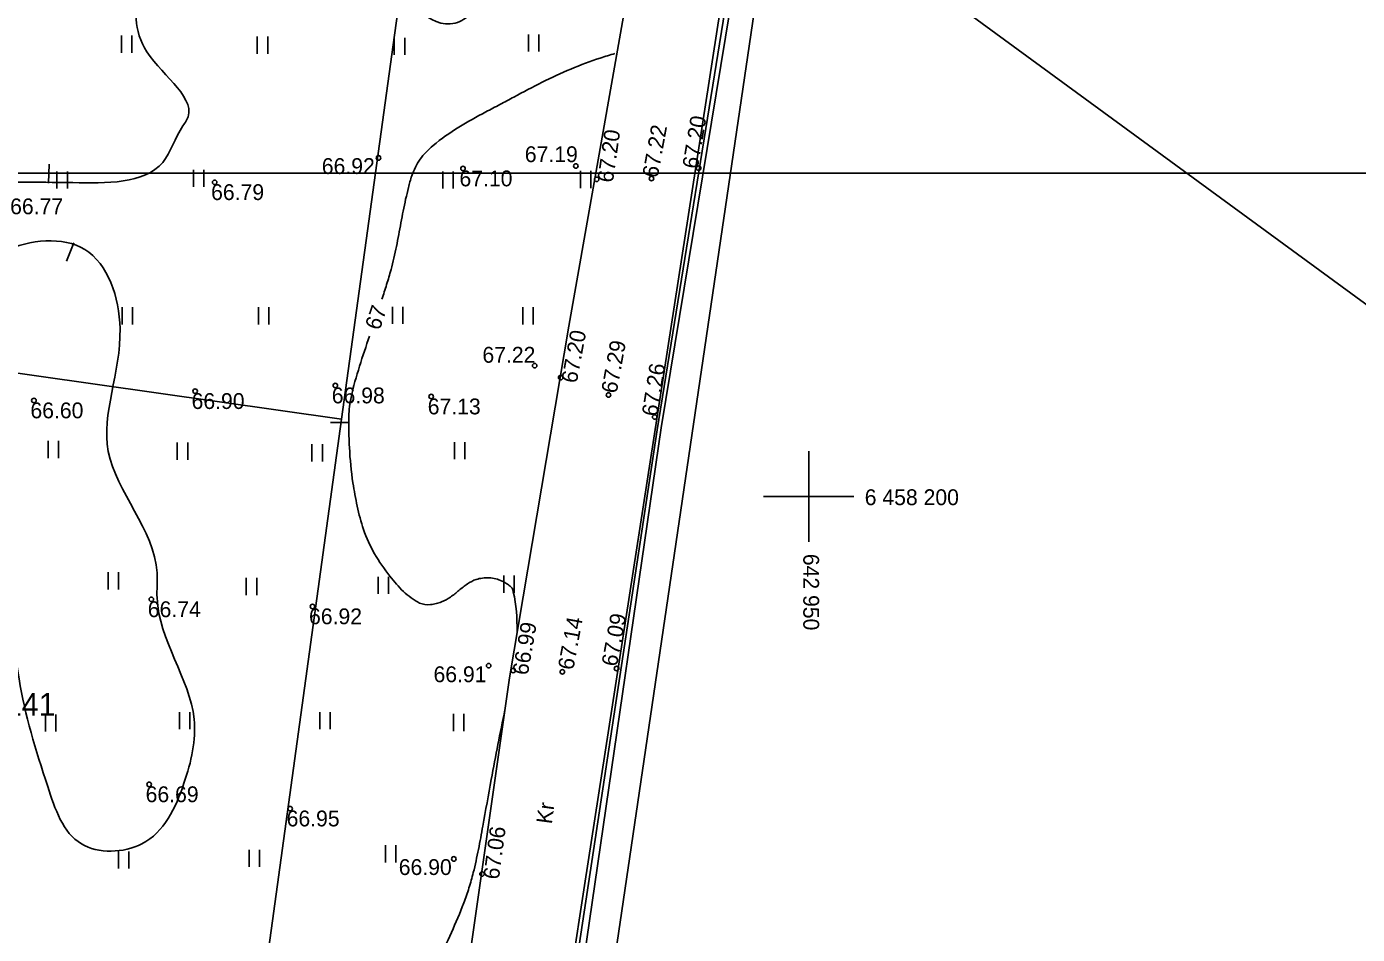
# Model space of a CAD drawing. Extents: x 642676 to 643174, y 6457928 to 6458389.
# Drawn here: x 642915.4 to 642974.3, y 6458180.6 to 6458220.8 of the extents above; entities that cross this region are included whole.
import ezdxf

# ---------------------------------------------------------------- set-up
doc = ezdxf.new("R2010")
doc.units = 0
for name, color, linetype in [('HALJASTUS', 7, 'Continuous'), ('HORISONTAAL', 7, 'Continuous'), ('KORGUS-EH2000', 7, 'Continuous'), ('MOOTPIIR', 7, 'Continuous'), ('PIIR', 7, 'Continuous'), ('TEE', 7, 'Continuous'), ('VORK', 7, 'Continuous'), ('VORMISTUS', 7, 'Continuous'), ('VTRASS', 7, 'Continuous')]:
    doc.layers.add(name, color=color, linetype=linetype)

msp = doc.modelspace()

# ---------------------------------------------------------------- linework, layer by layer
at = {"layer": 'HALJASTUS'}
for p, q in [((642919.619, 6458220.38), (642919.619, 6458219.62)), ((642920.079, 6458220.38), (642920.079, 6458219.62)), ((642925.624, 6458220.33), (642925.624, 6458219.57)), ((642926.084, 6458220.33), (642926.084, 6458219.57)), ((642931.679, 6458220.28), (642931.679, 6458219.52)), ((642932.139, 6458220.28), (642932.139, 6458219.52)), ((642937.608, 6458220.43), (642937.608, 6458219.67)), ((642938.068, 6458220.43), (642938.068, 6458219.67)), ((642916.767, 6458214.372), (642916.767, 6458213.612)), ((642917.227, 6458214.372), (642917.227, 6458213.612)), ((642922.797, 6458214.447), (642922.797, 6458213.687)), ((642923.257, 6458214.447), (642923.257, 6458213.687)), ((642933.83, 6458214.372), (642933.83, 6458213.612)), ((642934.29, 6458214.372), (642934.29, 6458213.612)), ((642939.91, 6458214.397), (642939.91, 6458213.637)), ((642940.37, 6458214.397), (642940.37, 6458213.637)), ((642919.644, 6458208.364), (642919.644, 6458207.604)), ((642920.104, 6458208.364), (642920.104, 6458207.604)), ((642925.674, 6458208.364), (642925.674, 6458207.604)), ((642926.134, 6458208.364), (642926.134, 6458207.604)), ((642931.604, 6458208.389), (642931.604, 6458207.629)), ((642932.064, 6458208.389), (642932.064, 6458207.629)), ((642937.358, 6458208.364), (642937.358, 6458207.604)), ((642937.818, 6458208.364), (642937.818, 6458207.604)), ((642916.382, 6458202.456), (642916.382, 6458201.696)), ((642916.842, 6458202.456), (642916.842, 6458201.696)), ((642922.087, 6458202.381), (642922.087, 6458201.621)), ((642922.547, 6458202.381), (642922.547, 6458201.621)), ((642928.041, 6458202.306), (642928.041, 6458201.546)), ((642928.501, 6458202.306), (642928.501, 6458201.546)), ((642934.346, 6458202.406), (642934.346, 6458201.646)), ((642934.806, 6458202.406), (642934.806, 6458201.646)), ((642919.034, 6458196.648), (642919.034, 6458195.888)), ((642919.494, 6458196.648), (642919.494, 6458195.888)), ((642930.968, 6458196.448), (642930.968, 6458195.688)), ((642931.428, 6458196.448), (642931.428, 6458195.688)), ((642936.523, 6458196.498), (642936.523, 6458195.738)), ((642936.983, 6458196.498), (642936.983, 6458195.738)), ((642925.139, 6458196.397), (642925.139, 6458195.637)), ((642925.599, 6458196.397), (642925.599, 6458195.637)), ((642916.257, 6458190.364), (642916.257, 6458189.604)), ((642916.717, 6458190.364), (642916.717, 6458189.604)), ((642922.187, 6458190.464), (642922.187, 6458189.704)), ((642922.647, 6458190.464), (642922.647, 6458189.704)), ((642928.391, 6458190.464), (642928.391, 6458189.704)), ((642928.851, 6458190.464), (642928.851, 6458189.704)), ((642934.296, 6458190.389), (642934.296, 6458189.629)), ((642934.756, 6458190.389), (642934.756, 6458189.629)), ((642919.485, 6458184.306), (642919.485, 6458183.546)), ((642919.945, 6458184.306), (642919.945, 6458183.546)), ((642925.264, 6458184.381), (642925.264, 6458183.621)), ((642925.724, 6458184.381), (642925.724, 6458183.621)), ((642931.294, 6458184.581), (642931.294, 6458183.821)), ((642931.754, 6458184.581), (642931.754, 6458183.821))]:
    msp.add_line(p, q, dxfattribs=at)
at = {"layer": 'HORISONTAAL'}
for p, q in [((642916.398, 6458213.846), (642916.423, 6458214.69)), ((642917.514, 6458211.215), (642917.192, 6458210.396)), ((642928.867, 6458203.262), (642929.664, 6458203.262))]:
    msp.add_line(p, q, dxfattribs=at)
for points in [[(642942.671, 6458226.084), (642941.307, 6458224.372), (642938.653, 6458223.206), (642936.446, 6458222.834), (642935.38, 6458221.791), (642934.759, 6458221.096), (642933.941, 6458220.898), (642932.527, 6458221.791), (642931.61, 6458223.131), (642929.948, 6458224.521), (642926.997, 6458225.166), (642922.78, 6458225.29), (642921.565, 6458224.372), (642920.449, 6458222.536), (642920.746, 6458219.657), (642922.483, 6458216.605), (642922.334, 6458216.381), (642921.441, 6458214.768), (642917.473, 6458213.875), (642915.092, 6458213.9), (642912.512, 6458214.421), (642911.644, 6458215.488), (642911.967, 6458218.491), (642913.678, 6458221.89), (642914.1, 6458222.188), (642915.985, 6458223.206), (642917.646, 6458225.166), (642917.77, 6458227.052), (642916.133, 6458230.601), (642916.53, 6458232.09), (642917.82, 6458234.051), (642917.77, 6458235.068), (642917.671, 6458235.142), (642916.704, 6458235.44), (642915.116, 6458234.77), (642913.331, 6458232.537), (642911.223, 6458229.311), (642908.693, 6458224.099), (642907.453, 6458219.731), (642907.254, 6458213.205), (642907.924, 6458208.688), (642909.71, 6458208.316), (642914.422, 6458210.847), (642917.993, 6458210.922), (642919.556, 6458207.422), (642919.035, 6458201.988), (642921.193, 6458196.627), (642921.193, 6458195.511), (642922.83, 6458190.15), (642922.383, 6458187.321), (642920.523, 6458184.641), (642917.845, 6458184.641), (642916.357, 6458187.172), (642915.092, 6458191.937), (642913.827, 6458197.074), (642912.339, 6458198.712), (642909.437, 6458200.35), (642906.833, 6458198.489), (642904.377, 6458194.766), (642901.55, 6458191.788), (642898.35, 6458190.299), (642897.11, 6458189.344), (642896.118, 6458187.805), (642894.605, 6458183.785), (642894.085, 6458180.559), (642893.861, 6458177.333), (642894.085, 6458173.387), (642893.787, 6458170.235), (642891.976, 6458164.85), (642890.91, 6458160.532), (642889.397, 6458155.99), (642887.388, 6458153.31), (642885.627, 6458152.045), (642883.37, 6458150.853), (642880.518, 6458150.109)], [(642931.134, 6458208.716), (642931.342, 6458209.37), (642931.535, 6458210.028), (642931.777, 6458211.056), (642931.975, 6458212.097), (642932.183, 6458213.14), (642932.307, 6458213.658), (642932.453, 6458214.173), (642932.821, 6458214.906), (642933.086, 6458215.227), (642933.395, 6458215.513), (642934.529, 6458216.324), (642935.727, 6458217.002), (642936.35, 6458217.329), (642936.97, 6458217.66), (642938.214, 6458218.31), (642940.786, 6458219.384), (642941.431, 6458219.583)], [(642937.116, 6458194.022), (642936.942, 6458195.784), (642936.885, 6458195.938), (642936.766, 6458196.063), (642936.611, 6458196.167), (642936.446, 6458196.255), (642936.164, 6458196.359), (642935.869, 6458196.4), (642935.577, 6458196.388), (642935.305, 6458196.33), (642934.911, 6458196.131), (642934.537, 6458195.843), (642934.162, 6458195.55), (642933.767, 6458195.337), (642933.534, 6458195.265), (642933.284, 6458195.217), (642932.8, 6458195.287), (642932.607, 6458195.397), (642932.423, 6458195.519), (642932.084, 6458195.799), (642931.486, 6458196.478), (642930.807, 6458197.467), (642930.32, 6458198.538), (642930.043, 6458199.569), (642929.851, 6458200.603), (642929.697, 6458202.161), (642929.675, 6458202.683), (642929.669, 6458203.541), (642929.701, 6458203.97), (642929.774, 6458204.395), (642930.146, 6458205.757), (642930.582, 6458207.092)], [(642927.849, 6458172.615), (642929.25, 6458173.38), (642929.944, 6458173.783), (642930.634, 6458174.202), (642932.073, 6458175.839), (642933.04, 6458178.147), (642933.319, 6458178.796), (642933.612, 6458179.44), (642934.206, 6458180.725), (642934.75, 6458182.027), (642934.981, 6458182.692), (642935.173, 6458183.371), (642935.4, 6458184.396), (642935.595, 6458185.427), (642935.967, 6458187.491), (642936.569, 6458190.568)]]:
    msp.add_spline(points, degree=3, dxfattribs=at)
at = {"layer": 'KORGUS-EH2000'}
for centre in [(642930.983, 6458214.967), (642939.708, 6458214.61), (642934.717, 6458214.497), (642940.627, 6458214.018), (642943.048, 6458214.055), (642945.133, 6458214.511), (642923.737, 6458213.89), (642937.889, 6458205.78), (642939.035, 6458205.255), (642922.874, 6458204.653), (642929.072, 6458204.902), (642915.749, 6458204.241), (642933.313, 6458204.416), (642941.152, 6458204.488), (642943.189, 6458203.51), (642920.939, 6458195.449), (642928.066, 6458195.135), (642935.851, 6458192.52), (642936.934, 6458192.301), (642939.112, 6458192.248), (642941.508, 6458192.39), (642920.842, 6458187.268), (642927.076, 6458186.198), (642934.309, 6458183.974), (642935.557, 6458183.306)]:
    msp.add_circle(centre, 0.1, dxfattribs=at)
at = {"layer": 'MOOTPIIR'}
msp.add_lwpolyline([(642893.857, 6458190.662), (642892.703, 6458249.544), (642899.68, 6458249.265), (642913.979, 6458247.489), (642931.506, 6458245.42), (642938.862, 6458244.524), (642944.212, 6458244.259), (642950.165, 6458243.675), (642943.475, 6458203.034), (642937.384, 6458161.064), (642934.296, 6458138.104), (642928.935, 6458094.803), (642925.504, 6458067.467), (642906.161, 6458066.41), (642874.708, 6458062.983), (642873.578, 6458066.749), (642872.182, 6458141.045), (642867.441, 6458173.895), (642867.503, 6458179.625), (642874.326, 6458179.383), (642893.808, 6458177.409)], close=True, dxfattribs=at)
at = {"layer": 'PIIR'}
msp.add_lwpolyline([(642924.66, 6458169.35), (642929.35, 6458203.42), (642934.04, 6458237.49), (642896.08, 6458243), (642858.12, 6458248.5), (642858.5, 6458271.35), (642861.88, 6458270.86), (642899.18, 6458275.6), (642940, 6458280.78), (642942.59, 6458299.6), (642946.13, 6458325.36), (642949.67, 6458351.11), (642953.82, 6458381.25), (642913.29, 6458378.12), (642896.66, 6458376.84), (642896.46, 6458381.88), (642972, 6458388.99), (642972.12, 6458387.69), (642961.82, 6458317.88), (642948.51, 6458227.63), (642937.15, 6458150.56)], dxfattribs=at)
for points in [[(643065.03, 6458235.45), (643006.63, 6458185.1), (642948.51, 6458227.63), (642961.82, 6458317.88)], [(642896.08, 6458243), (642934.04, 6458237.49), (642929.35, 6458203.42), (642896.77, 6458208.04)], [(642948.51, 6458227.63), (643006.63, 6458185.1), (643088.4, 6458127.55), (643174.28, 6458068.11), (643143.13, 6458022.84), (643137.4, 6458013.52), (643133.49, 6458006.01), (643128.98, 6457989.12), (643032.33, 6458001.79), (642984.83, 6458009.15), (642925.55, 6458018.54), (642926.48, 6458023.89), (642920.43, 6458024.91), (642928.75, 6458072.47), (642937.15, 6458150.56)], [(642896.77, 6458208.04), (642929.35, 6458203.42), (642924.66, 6458169.35), (642897.46, 6458173.1)]]:
    msp.add_lwpolyline(points, close=True, dxfattribs=at)
at = {"layer": 'TEE'}
for points in [[(642946.073, 6458245.405), (642939.403, 6458207.525), (642936.776, 6458191.979), (642932.348, 6458161.037), (642921.256, 6458067.332)], [(642950.055, 6458244.762), (642943.306, 6458202.944), (642939.178, 6458175.682), (642935.65, 6458149.622), (642925.265, 6458066.706)]]:
    msp.add_lwpolyline(points, dxfattribs=at)
at = {"layer": 'VORK'}
for p, q in [((642950, 6458198), (642950, 6458202)), ((642948, 6458200), (642952, 6458200))]:
    msp.add_line(p, q, dxfattribs=at)
at = {"layer": 'VORMISTUS'}
msp.add_lwpolyline([(643017.601, 6458214.293), (643017.601, 6458071.551), (642811.228, 6458071.551), (642811.228, 6458214.293)], close=True, dxfattribs=at)
at = {"layer": 'VTRASS'}
msp.add_lwpolyline([(642925.232, 6458066.71), (642928.584, 6458093.622), (642930.435, 6458109.769), (642932.111, 6458124.413), (642933.888, 6458141.411), (642934.388, 6458146.017), (642935.189, 6458151.349), (642937.791, 6458167.822), (642940.092, 6458182.792), (642949.9, 6458246.139), (642950.051, 6458247.07)], dxfattribs=at)

# ---------------------------------------------------------------- texts
at = {"layer": 'HORISONTAAL'}
msp.add_text('67', height=0.7, rotation=71.06327, dxfattribs=at).set_placement((642931.027, 6458207.309))
at = {"layer": 'KORGUS-EH2000'}
for s, rotation, p in [('67.22', 79.61715, (642943.323, 6458214.054)), ('67.20', 80.39346, (642945.094, 6458214.457)), ('67.20', 81.70354, (642941.339, 6458213.847)), ('67.20', 79.51459, (642939.745, 6458204.977)), ('67.29', 79.64354, (642941.508, 6458204.524)), ('67.26', 81.07461, (642943.306, 6458203.513)), ('67.09', 79.51459, (642941.52, 6458192.452)), ('66.99', 80.18042, (642937.583, 6458192.068)), ('67.14', 79.51459, (642939.591, 6458192.296)), ('67.06', 82.35945, (642936.302, 6458183.04))]:
    msp.add_text(s, height=0.7, rotation=rotation, dxfattribs=at).set_placement(p)
for s, p in [('67.19', (642937.451, 6458214.78)), ('66.92', (642928.476, 6458214.256)), ('67.10', (642934.562, 6458213.711)), ('66.79', (642923.582, 6458213.104)), ('66.77', (642914.698, 6458212.476)), ('67.22', (642935.576, 6458205.912)), ('66.98', (642928.917, 6458204.116)), ('66.60', (642915.594, 6458203.455)), ('66.90', (642922.719, 6458203.867)), ('67.13', (642933.158, 6458203.63)), ('66.74', (642920.784, 6458194.663)), ('66.92', (642927.911, 6458194.349)), ('66.91', (642933.414, 6458191.788)), ('66.69', (642920.687, 6458186.482)), ('66.95', (642926.921, 6458185.412)), ('66.90', (642931.877, 6458183.263))]:
    msp.add_text(s, height=0.7, dxfattribs=at).set_placement(p)
at = {"layer": 'PIIR'}
msp.add_text('17003:003:0141', height=1, dxfattribs=at).set_placement((642907.033, 6458190.307))
at = {"layer": 'TEE'}
msp.add_text('Kr', height=0.6997, rotation=82.2808, dxfattribs=at).set_placement((642938.644, 6458185.491))
at = {"layer": 'VORK'}
msp.add_text('6 458 200', height=0.7, dxfattribs=at).set_placement((642952.477, 6458199.615))
msp.add_text('642 950', height=0.7, rotation=270, dxfattribs=at).set_placement((642949.761, 6458197.462))

doc.saveas('drawing.dxf')
